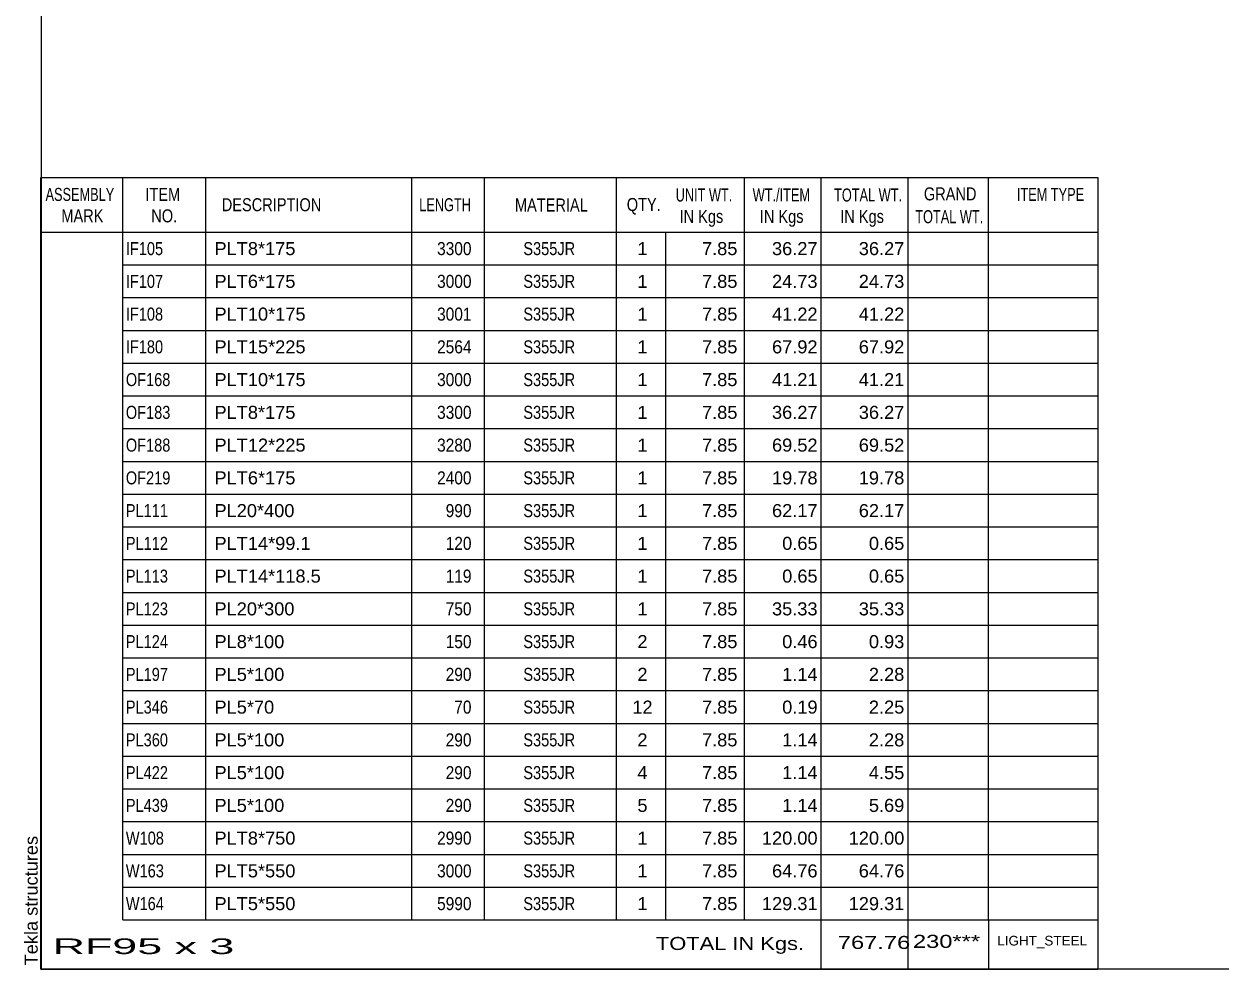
# Model space of a CAD drawing. Header units: millimetres. Extents: x -26 to 377, y -201 to 76.
# Drawn here: x -25.6 to 149.9, y -201.3 to -62.8 of the extents above; entities that cross this region are included whole.
import ezdxf

# ---------------------------------------------------------------- set-up
doc = ezdxf.new("R2010")
doc.units = ezdxf.units.MM
doc.styles.add('Arial', font='ARIAL.TTF', dxfattribs={"height": 0.2})

# ---------------------------------------------------------------- blocks, each defined once
blk = doc.blocks.new('Unknown-623588158-1210')
at = {"color": 5, "linetype": 'Continuous'}
for p, q in [((-23.04, 75.74), (-23.04, -201.26)), ((-23.04, -201.26), (376.96, -201.26))]:
    blk.add_line(p, q, dxfattribs=at)
at = {"color": 174, "linetype": 'Continuous', "style": 'Arial'}
blk.add_text('Tekla structures', height=1.9102, rotation=90, dxfattribs=at).set_placement((-23.54, -200.76))
blk = doc.blocks.new('CBS_BOM-623588158-7836')
at = {"color": 7, "linetype": 'Continuous'}
for p, q in [((-23.08, -93.29), (-23.08, -85.29)), ((-23.07, -85.3), (131.85, -85.3)), ((-11.08, -93.29), (-11.08, -85.29)), ((1.11, -93.29), (1.11, -85.29)), ((31.28, -93.29), (31.28, -85.29)), ((41.96, -93.29), (41.96, -85.29)), ((61.28, -93.29), (61.28, -85.29)), ((80.08, -93.29), (80.08, -85.29)), ((91.29, -93.29), (91.29, -85.29)), ((104.07, -93.29), (104.07, -85.29)), ((115.83, -93.29), (115.83, -85.29)), ((131.85, -85.3), (131.84, -93.29)), ((-23.08, -93.29), (131.85, -93.29)), ((-23.08, -98.09), (-23.08, -93.29)), ((-11.08, -98.09), (-11.08, -93.29)), ((1.11, -98.09), (1.11, -93.29)), ((31.28, -98.09), (31.28, -93.29)), ((41.96, -98.09), (41.96, -93.29)), ((61.28, -98.09), (61.28, -93.29)), ((68.54, -98.09), (68.54, -93.29)), ((80.08, -98.09), (80.08, -93.29)), ((91.29, -98.09), (91.29, -93.29)), ((104.07, -98.09), (104.07, -93.29)), ((115.84, -98.09), (115.84, -93.29)), ((131.85, -93.3), (131.85, -98.09)), ((-23.08, -102.89), (-23.08, -98.09)), ((-11.08, -98.09), (131.85, -98.09)), ((-11.08, -102.89), (-11.08, -98.09)), ((1.11, -102.89), (1.11, -98.09)), ((31.28, -102.89), (31.28, -98.09)), ((41.96, -102.89), (41.96, -98.09)), ((61.28, -102.89), (61.28, -98.09)), ((68.54, -102.89), (68.54, -98.09)), ((80.08, -102.89), (80.08, -98.09)), ((91.29, -102.89), (91.29, -98.09)), ((104.07, -102.89), (104.07, -98.09)), ((115.84, -102.89), (115.84, -98.09)), ((131.85, -98.1), (131.85, -102.89)), ((-23.08, -107.69), (-23.08, -102.89)), ((-11.08, -102.89), (131.85, -102.89)), ((-11.08, -107.69), (-11.08, -102.89)), ((1.11, -107.69), (1.11, -102.89)), ((31.28, -107.69), (31.28, -102.89)), ((41.96, -107.69), (41.96, -102.89)), ((61.28, -107.69), (61.28, -102.89)), ((68.54, -107.69), (68.54, -102.89)), ((80.08, -107.69), (80.08, -102.89)), ((91.29, -107.69), (91.29, -102.89)), ((104.07, -107.69), (104.07, -102.89)), ((115.84, -107.69), (115.84, -102.89)), ((131.85, -102.9), (131.85, -107.69)), ((-23.08, -112.49), (-23.08, -107.69)), ((-11.08, -107.69), (131.85, -107.69)), ((-11.08, -112.49), (-11.08, -107.69)), ((1.11, -112.49), (1.11, -107.69)), ((31.28, -112.49), (31.28, -107.69)), ((41.96, -112.49), (41.96, -107.69)), ((61.28, -112.49), (61.28, -107.69)), ((68.54, -112.49), (68.54, -107.69)), ((80.08, -112.49), (80.08, -107.69)), ((91.29, -112.49), (91.29, -107.69)), ((104.07, -112.49), (104.07, -107.69)), ((115.84, -112.49), (115.84, -107.69)), ((131.85, -107.7), (131.85, -112.49)), ((-23.08, -117.29), (-23.08, -112.49)), ((-11.08, -112.49), (131.85, -112.49)), ((-11.08, -117.29), (-11.08, -112.49)), ((1.11, -117.29), (1.11, -112.49)), ((31.28, -117.29), (31.28, -112.49)), ((41.96, -117.29), (41.96, -112.49)), ((61.28, -117.29), (61.28, -112.49)), ((68.54, -117.29), (68.54, -112.49)), ((80.08, -117.29), (80.08, -112.49)), ((91.29, -117.29), (91.29, -112.49)), ((104.07, -117.29), (104.07, -112.49)), ((115.84, -117.29), (115.84, -112.49)), ((131.85, -112.5), (131.85, -117.29)), ((-23.08, -122.09), (-23.08, -117.29)), ((-11.08, -117.29), (131.85, -117.29)), ((-11.08, -122.09), (-11.08, -117.29)), ((1.11, -122.09), (1.11, -117.29)), ((31.28, -122.09), (31.28, -117.29)), ((41.96, -122.09), (41.96, -117.29)), ((61.28, -122.09), (61.28, -117.29)), ((68.54, -122.09), (68.54, -117.29)), ((80.08, -122.09), (80.08, -117.29)), ((91.29, -122.09), (91.29, -117.29)), ((104.07, -122.09), (104.07, -117.29)), ((115.84, -122.09), (115.84, -117.29)), ((131.85, -117.3), (131.85, -122.09)), ((-23.08, -126.89), (-23.08, -122.09)), ((-11.08, -122.09), (131.85, -122.09)), ((-11.08, -126.89), (-11.08, -122.09)), ((1.11, -126.89), (1.11, -122.09)), ((31.28, -126.89), (31.28, -122.09)), ((41.96, -126.89), (41.96, -122.09)), ((61.28, -126.89), (61.28, -122.09)), ((68.54, -126.89), (68.54, -122.09)), ((80.08, -126.89), (80.08, -122.09)), ((91.29, -126.89), (91.29, -122.09)), ((104.07, -126.89), (104.07, -122.09)), ((115.84, -126.89), (115.84, -122.09)), ((131.85, -122.1), (131.85, -126.89)), ((-23.08, -131.69), (-23.08, -126.89)), ((-11.08, -126.89), (131.85, -126.89)), ((-11.08, -131.69), (-11.08, -126.89)), ((1.11, -131.69), (1.11, -126.89)), ((31.28, -131.69), (31.28, -126.89)), ((41.96, -131.69), (41.96, -126.89)), ((61.28, -131.69), (61.28, -126.89)), ((68.54, -131.69), (68.54, -126.89)), ((80.08, -131.69), (80.08, -126.89)), ((91.29, -131.69), (91.29, -126.89)), ((104.07, -131.69), (104.07, -126.89)), ((115.84, -131.69), (115.84, -126.89)), ((131.85, -126.9), (131.85, -131.69)), ((-23.08, -136.49), (-23.08, -131.69)), ((-11.08, -131.69), (131.85, -131.69)), ((-11.08, -136.49), (-11.08, -131.69)), ((1.11, -136.49), (1.11, -131.69)), ((31.28, -136.49), (31.28, -131.69)), ((41.96, -136.49), (41.96, -131.69)), ((61.28, -136.49), (61.28, -131.69)), ((68.54, -136.49), (68.54, -131.69)), ((80.08, -136.49), (80.08, -131.69)), ((91.29, -136.49), (91.29, -131.69)), ((104.07, -136.49), (104.07, -131.69)), ((115.84, -136.49), (115.84, -131.69)), ((131.85, -131.7), (131.85, -136.49)), ((-23.08, -141.29), (-23.08, -136.49)), ((-11.08, -136.49), (131.85, -136.49)), ((-11.08, -141.29), (-11.08, -136.49)), ((1.11, -141.29), (1.11, -136.49)), ((31.28, -141.29), (31.28, -136.49)), ((41.96, -141.29), (41.96, -136.49)), ((61.28, -141.29), (61.28, -136.49)), ((68.54, -141.29), (68.54, -136.49)), ((80.08, -141.29), (80.08, -136.49)), ((91.29, -141.29), (91.29, -136.49)), ((104.07, -141.29), (104.07, -136.49)), ((115.84, -141.29), (115.84, -136.49)), ((131.85, -136.5), (131.85, -141.29)), ((-23.08, -146.09), (-23.08, -141.29)), ((-11.08, -141.29), (131.85, -141.29)), ((-11.08, -146.09), (-11.08, -141.29)), ((1.11, -146.09), (1.11, -141.29)), ((31.28, -146.09), (31.28, -141.29)), ((41.96, -146.09), (41.96, -141.29)), ((61.28, -146.09), (61.28, -141.29)), ((68.54, -146.09), (68.54, -141.29)), ((80.08, -146.09), (80.08, -141.29)), ((91.29, -146.09), (91.29, -141.29)), ((104.07, -146.09), (104.07, -141.29)), ((115.84, -146.09), (115.84, -141.29)), ((131.85, -141.3), (131.85, -146.09)), ((-23.08, -150.89), (-23.08, -146.09)), ((-11.08, -146.09), (131.85, -146.09)), ((-11.08, -150.89), (-11.08, -146.09)), ((1.11, -150.89), (1.11, -146.09)), ((31.28, -150.89), (31.28, -146.09)), ((41.96, -150.89), (41.96, -146.09)), ((61.28, -150.89), (61.28, -146.09)), ((68.54, -150.89), (68.54, -146.09)), ((80.08, -150.89), (80.08, -146.09)), ((91.29, -150.89), (91.29, -146.09)), ((104.07, -150.89), (104.07, -146.09)), ((115.84, -150.89), (115.84, -146.09)), ((131.85, -146.1), (131.85, -150.89)), ((-23.08, -155.69), (-23.08, -150.89)), ((-11.08, -150.89), (131.85, -150.89)), ((-11.08, -155.69), (-11.08, -150.89)), ((1.11, -155.69), (1.11, -150.89)), ((31.28, -155.69), (31.28, -150.89)), ((41.96, -155.69), (41.96, -150.89)), ((61.28, -155.69), (61.28, -150.89)), ((68.54, -155.69), (68.54, -150.89)), ((80.08, -155.69), (80.08, -150.89)), ((91.29, -155.69), (91.29, -150.89)), ((104.07, -155.69), (104.07, -150.89)), ((115.84, -155.69), (115.84, -150.89)), ((131.85, -150.9), (131.85, -155.69)), ((-23.08, -160.49), (-23.08, -155.69)), ((-11.08, -155.69), (131.85, -155.69)), ((-11.08, -160.49), (-11.08, -155.69)), ((1.11, -160.49), (1.11, -155.69)), ((31.28, -160.49), (31.28, -155.69)), ((41.96, -160.49), (41.96, -155.69)), ((61.28, -160.49), (61.28, -155.69)), ((68.54, -160.49), (68.54, -155.69)), ((80.08, -160.49), (80.08, -155.69)), ((91.29, -160.49), (91.29, -155.69)), ((104.07, -160.49), (104.07, -155.69)), ((115.84, -160.49), (115.84, -155.69)), ((131.85, -155.7), (131.85, -160.49)), ((-23.08, -165.29), (-23.08, -160.49)), ((-11.08, -160.49), (131.85, -160.49)), ((-11.08, -165.29), (-11.08, -160.49)), ((1.11, -165.29), (1.11, -160.49)), ((31.28, -165.29), (31.28, -160.49)), ((41.96, -165.29), (41.96, -160.49)), ((61.28, -165.29), (61.28, -160.49)), ((68.54, -165.29), (68.54, -160.49)), ((80.08, -165.29), (80.08, -160.49)), ((91.29, -165.29), (91.29, -160.49)), ((104.07, -165.29), (104.07, -160.49)), ((115.84, -165.29), (115.84, -160.49)), ((131.85, -160.5), (131.85, -165.29)), ((-23.08, -170.09), (-23.08, -165.29)), ((-11.08, -165.29), (131.85, -165.29)), ((-11.08, -170.09), (-11.08, -165.29)), ((1.11, -170.09), (1.11, -165.29)), ((31.28, -170.09), (31.28, -165.29)), ((41.96, -170.09), (41.96, -165.29)), ((61.28, -170.09), (61.28, -165.29)), ((68.54, -170.09), (68.54, -165.29)), ((80.08, -170.09), (80.08, -165.29)), ((91.29, -170.09), (91.29, -165.29)), ((104.07, -170.09), (104.07, -165.29)), ((115.84, -170.09), (115.84, -165.29)), ((131.85, -165.3), (131.85, -170.09)), ((-23.08, -174.89), (-23.08, -170.09)), ((-11.08, -170.09), (131.85, -170.09)), ((-11.08, -174.89), (-11.08, -170.09)), ((1.11, -174.89), (1.11, -170.09)), ((31.28, -174.89), (31.28, -170.09)), ((41.96, -174.89), (41.96, -170.09)), ((61.28, -174.89), (61.28, -170.09)), ((68.54, -174.89), (68.54, -170.09)), ((80.08, -174.89), (80.08, -170.09)), ((91.29, -174.89), (91.29, -170.09)), ((104.07, -174.89), (104.07, -170.09)), ((115.84, -174.89), (115.84, -170.09)), ((131.85, -170.1), (131.85, -174.89)), ((-23.08, -179.69), (-23.08, -174.89)), ((-11.08, -174.89), (131.85, -174.89)), ((-11.08, -179.69), (-11.08, -174.89)), ((1.11, -179.69), (1.11, -174.89)), ((31.28, -179.69), (31.28, -174.89)), ((41.96, -179.69), (41.96, -174.89)), ((61.28, -179.69), (61.28, -174.89)), ((68.54, -179.69), (68.54, -174.89)), ((80.08, -179.69), (80.08, -174.89)), ((91.29, -179.69), (91.29, -174.89)), ((104.07, -179.69), (104.07, -174.89)), ((115.84, -179.69), (115.84, -174.89)), ((131.85, -174.9), (131.85, -179.69)), ((-23.08, -184.49), (-23.08, -179.69)), ((-11.08, -179.69), (131.85, -179.69)), ((-11.08, -184.49), (-11.08, -179.69)), ((1.11, -184.49), (1.11, -179.69)), ((31.28, -184.49), (31.28, -179.69)), ((41.96, -184.49), (41.96, -179.69)), ((61.28, -184.49), (61.28, -179.69)), ((68.54, -184.49), (68.54, -179.69)), ((80.08, -184.49), (80.08, -179.69)), ((91.29, -184.49), (91.29, -179.69)), ((104.07, -184.49), (104.07, -179.69)), ((115.84, -184.49), (115.84, -179.69)), ((131.85, -179.7), (131.85, -184.49)), ((-23.08, -189.29), (-23.08, -184.49)), ((-11.08, -184.49), (131.85, -184.49)), ((-11.08, -189.29), (-11.08, -184.49)), ((1.11, -189.29), (1.11, -184.49)), ((31.28, -189.29), (31.28, -184.49)), ((41.96, -189.29), (41.96, -184.49)), ((61.28, -189.29), (61.28, -184.49)), ((68.54, -189.29), (68.54, -184.49)), ((80.08, -189.29), (80.08, -184.49)), ((91.29, -189.29), (91.29, -184.49)), ((104.07, -189.29), (104.07, -184.49)), ((115.84, -189.29), (115.84, -184.49)), ((131.85, -184.5), (131.85, -189.29)), ((-23.08, -194.09), (-23.08, -189.29)), ((-11.08, -189.29), (131.85, -189.29)), ((-11.08, -194.09), (-11.08, -189.29)), ((1.11, -194.09), (1.11, -189.29)), ((31.28, -194.09), (31.28, -189.29)), ((41.96, -194.09), (41.96, -189.29)), ((61.28, -194.09), (61.28, -189.29)), ((68.54, -194.09), (68.54, -189.29)), ((80.08, -194.09), (80.08, -189.29)), ((91.29, -194.09), (91.29, -189.29)), ((104.07, -194.09), (104.07, -189.29)), ((115.84, -194.09), (115.84, -189.29)), ((131.85, -189.3), (131.85, -194.09)), ((-23.08, -201.29), (-23.08, -194.11)), ((-11.08, -194.09), (131.85, -194.09)), ((91.29, -201.29), (91.29, -194.11)), ((104.07, -201.29), (104.07, -194.11)), ((115.88, -201.29), (115.88, -194.11)), ((131.85, -194.1), (131.85, -201.29)), ((-23.08, -201.29), (131.85, -201.29))]:
    blk.add_line(p, q, dxfattribs=at)
at = {"color": 3, "linetype": 'Continuous', "style": 'Arial'}
for s, height, width, p in [('ASSEMBLY', 1.91, 0.7, (-22.39, -88.72)), ('ITEM', 1.91, 0.8, (-7.75, -88.72)), ('UNIT WT.', 1.91, 0.7, (69.97, -88.8)), ('WT./ITEM', 1.91, 0.7, (81.26, -88.8)), ('TOTAL WT.', 1.91, 0.7, (93.19, -88.8)), ('GRAND', 1.91, 0.8, (106.35, -88.64)), ('ITEM TYPE', 1.91, 0.7, (119.98, -88.72)), ('DESCRIPTION', 1.9102, 0.8, (3.44, -90.23)), ('LENGTH', 1.91, 0.7, (32.38, -90.23)), ('MATERIAL', 1.91, 0.8, (46.41, -90.27)), ('QTY.', 1.91, 0.8, (62.8, -90.2)), ('MARK', 1.91, 0.8, (-20.07, -91.86)), ('NO.', 1.91, 0.8, (-6.89, -91.86)), ('IN Kgs', 1.91, 0.8, (70.54, -91.94)), ('IN Kgs', 1.91, 0.8, (82.3, -91.94)), ('IN Kgs', 1.91, 0.8, (94.09, -91.94)), ('TOTAL WT.', 1.91, 0.7, (105.09, -91.98))]:
    blk.add_text(s, height=height, dxfattribs=dict(at, width=width)).set_placement(p)
at = {"color": 7, "linetype": 'Continuous', "style": 'Arial'}
for s, width, p in [('IF105', 0.8, (-10.62, -96.66)), ('3300', 0.85, (35, -96.66)), ('S355JR', 0.8, (47.64, -96.66)), ('IF107', 0.8, (-10.62, -101.46)), ('3000', 0.85, (35, -101.46)), ('S355JR', 0.8, (47.64, -101.46)), ('IF108', 0.8, (-10.62, -106.26)), ('3001', 0.85, (35, -106.26)), ('S355JR', 0.8, (47.64, -106.26)), ('IF180', 0.8, (-10.62, -111.06)), ('2564', 0.85, (35, -111.06)), ('S355JR', 0.8, (47.64, -111.06)), ('OF168', 0.8, (-10.62, -115.86)), ('3000', 0.85, (35, -115.86)), ('S355JR', 0.8, (47.64, -115.86)), ('OF183', 0.8, (-10.62, -120.66)), ('3300', 0.85, (35, -120.66)), ('S355JR', 0.8, (47.64, -120.66)), ('OF188', 0.8, (-10.62, -125.46)), ('3280', 0.85, (35, -125.46)), ('S355JR', 0.8, (47.64, -125.46)), ('OF219', 0.8, (-10.62, -130.26)), ('2400', 0.85, (35, -130.26)), ('S355JR', 0.8, (47.64, -130.26)), ('PL111', 0.8, (-10.62, -135.06)), ('990', 0.85, (36.26, -135.06)), ('S355JR', 0.8, (47.64, -135.06)), ('PL112', 0.8, (-10.62, -139.86)), ('120', 0.85, (36.26, -139.86)), ('S355JR', 0.8, (47.64, -139.86)), ('PL113', 0.8, (-10.62, -144.66)), ('119', 0.85, (36.26, -144.66)), ('S355JR', 0.8, (47.64, -144.66)), ('PL123', 0.8, (-10.62, -149.46)), ('750', 0.85, (36.26, -149.46)), ('S355JR', 0.8, (47.64, -149.46)), ('PL124', 0.8, (-10.62, -154.26)), ('150', 0.85, (36.26, -154.26)), ('S355JR', 0.8, (47.64, -154.26)), ('PL197', 0.8, (-10.62, -159.06)), ('290', 0.85, (36.26, -159.06)), ('S355JR', 0.8, (47.64, -159.06)), ('PL346', 0.8, (-10.62, -163.86)), ('70', 0.85, (37.52, -163.86)), ('S355JR', 0.8, (47.64, -163.86)), ('PL360', 0.8, (-10.62, -168.66)), ('290', 0.85, (36.26, -168.66)), ('S355JR', 0.8, (47.64, -168.66)), ('PL422', 0.8, (-10.62, -173.46)), ('290', 0.85, (36.26, -173.46)), ('S355JR', 0.8, (47.64, -173.46)), ('PL439', 0.8, (-10.62, -178.26)), ('290', 0.85, (36.26, -178.26)), ('S355JR', 0.8, (47.64, -178.26)), ('W108', 0.8, (-10.62, -183.06)), ('2990', 0.85, (35, -183.06)), ('S355JR', 0.8, (47.64, -183.06)), ('W163', 0.8, (-10.62, -187.86)), ('3000', 0.85, (35, -187.86)), ('S355JR', 0.8, (47.64, -187.86)), ('W164', 0.8, (-10.62, -192.66)), ('5990', 0.85, (35, -192.66)), ('S355JR', 0.8, (47.64, -192.66))]:
    blk.add_text(s, height=1.91, dxfattribs=dict(at, width=width)).set_placement(p)
for s, height, p in [('PLT8*175', 1.91, (2.37, -96.66)), ('1', 1.91, (64.36, -96.66)), ('7.85', 1.91, (73.83, -96.66)), ('36.27', 1.91, (84.09, -96.66)), ('36.27', 1.91, (96.81, -96.66)), ('PLT6*175', 1.91, (2.37, -101.46)), ('1', 1.91, (64.36, -101.46)), ('7.85', 1.91, (73.83, -101.46)), ('24.73', 1.91, (84.09, -101.46)), ('24.73', 1.91, (96.81, -101.46)), ('PLT10*175', 1.91, (2.37, -106.26)), ('1', 1.91, (64.36, -106.26)), ('7.85', 1.91, (73.83, -106.26)), ('41.22', 1.91, (84.09, -106.26)), ('41.22', 1.91, (96.81, -106.26)), ('PLT15*225', 1.91, (2.37, -111.06)), ('1', 1.91, (64.36, -111.06)), ('7.85', 1.91, (73.83, -111.06)), ('67.92', 1.91, (84.09, -111.06)), ('67.92', 1.91, (96.81, -111.06)), ('PLT10*175', 1.91, (2.37, -115.86)), ('1', 1.91, (64.36, -115.86)), ('7.85', 1.91, (73.83, -115.86)), ('41.21', 1.91, (84.09, -115.86)), ('41.21', 1.91, (96.81, -115.86)), ('PLT8*175', 1.91, (2.37, -120.66)), ('1', 1.91, (64.36, -120.66)), ('7.85', 1.91, (73.83, -120.66)), ('36.27', 1.91, (84.09, -120.66)), ('36.27', 1.91, (96.81, -120.66)), ('PLT12*225', 1.91, (2.37, -125.46)), ('1', 1.91, (64.36, -125.46)), ('7.85', 1.91, (73.83, -125.46)), ('69.52', 1.91, (84.09, -125.46)), ('69.52', 1.91, (96.81, -125.46)), ('PLT6*175', 1.91, (2.37, -130.26)), ('1', 1.91, (64.36, -130.26)), ('7.85', 1.91, (73.83, -130.26)), ('19.78', 1.91, (84.09, -130.26)), ('19.78', 1.91, (96.81, -130.26)), ('PL20*400', 1.91, (2.37, -135.06)), ('1', 1.91, (64.36, -135.06)), ('7.85', 1.91, (73.83, -135.06)), ('62.17', 1.91, (84.09, -135.06)), ('62.17', 1.91, (96.81, -135.06)), ('PLT14*99.1', 1.91, (2.37, -139.86)), ('1', 1.91, (64.36, -139.86)), ('7.85', 1.91, (73.83, -139.86)), ('0.65', 1.91, (85.58, -139.86)), ('0.65', 1.91, (98.29, -139.86)), ('PLT14*118.5', 1.9102, (2.37, -144.66)), ('1', 1.91, (64.36, -144.66)), ('7.85', 1.91, (73.83, -144.66)), ('0.65', 1.91, (85.58, -144.66)), ('0.65', 1.91, (98.29, -144.66)), ('PL20*300', 1.91, (2.37, -149.46)), ('1', 1.91, (64.36, -149.46)), ('7.85', 1.91, (73.83, -149.46)), ('35.33', 1.91, (84.09, -149.46)), ('35.33', 1.91, (96.81, -149.46)), ('PL8*100', 1.91, (2.37, -154.26)), ('2', 1.91, (64.36, -154.26)), ('7.85', 1.91, (73.83, -154.26)), ('0.46', 1.91, (85.58, -154.26)), ('0.93', 1.91, (98.29, -154.26)), ('PL5*100', 1.91, (2.37, -159.06)), ('2', 1.91, (64.36, -159.06)), ('7.85', 1.91, (73.83, -159.06)), ('1.14', 1.91, (85.58, -159.06)), ('2.28', 1.91, (98.29, -159.06)), ('PL5*70', 1.91, (2.37, -163.86)), ('12', 1.91, (63.62, -163.86)), ('7.85', 1.91, (73.83, -163.86)), ('0.19', 1.91, (85.58, -163.86)), ('2.25', 1.91, (98.29, -163.86)), ('PL5*100', 1.91, (2.37, -168.66)), ('2', 1.91, (64.36, -168.66)), ('7.85', 1.91, (73.83, -168.66)), ('1.14', 1.91, (85.58, -168.66)), ('2.28', 1.91, (98.29, -168.66)), ('PL5*100', 1.91, (2.37, -173.46)), ('4', 1.91, (64.36, -173.46)), ('7.85', 1.91, (73.83, -173.46)), ('1.14', 1.91, (85.58, -173.46)), ('4.55', 1.91, (98.29, -173.46)), ('PL5*100', 1.91, (2.37, -178.26)), ('5', 1.91, (64.36, -178.26)), ('7.85', 1.91, (73.83, -178.26)), ('1.14', 1.91, (85.58, -178.26)), ('5.69', 1.91, (98.29, -178.26)), ('PLT8*750', 1.91, (2.37, -183.06)), ('1', 1.91, (64.36, -183.06)), ('7.85', 1.91, (73.83, -183.06)), ('120.00', 1.91, (82.61, -183.06)), ('120.00', 1.91, (95.33, -183.06)), ('PLT5*550', 1.91, (2.37, -187.86)), ('1', 1.91, (64.36, -187.86)), ('7.85', 1.91, (73.83, -187.86)), ('64.76', 1.91, (84.09, -187.86)), ('64.76', 1.91, (96.81, -187.86)), ('PLT5*550', 1.91, (2.37, -192.66)), ('1', 1.91, (64.36, -192.66)), ('7.85', 1.91, (73.83, -192.66)), ('129.31', 1.91, (82.61, -192.66)), ('129.31', 1.91, (95.33, -192.66))]:
    blk.add_text(s, height=height, dxfattribs=at).set_placement(p)
at = {"color": 6, "linetype": 'Continuous', "style": 'Arial'}
for s, height, width, p in [('767.76', 1.91, 1.3, (93.74, -198.35)), ('230***', 1.91, 1.3, (104.75, -198.19)), ('RF95 x 3', 2.292, 2.05, (-21.35, -199.1)), ('TOTAL IN Kgs.', 1.9102, 1.2, (67.08, -198.5))]:
    blk.add_text(s, height=height, dxfattribs=dict(at, width=width)).set_placement(p)
blk.add_text('LIGHT_STEEL', height=1.4135, dxfattribs=at).set_placement((117.1, -197.84))

msp = doc.modelspace()

# ---------------------------------------------------------------- block references
for name in ['Unknown-623588158-1210', 'CBS_BOM-623588158-7836']:
    msp.add_blockref(name, (0, 0))

doc.saveas('drawing.dxf')
